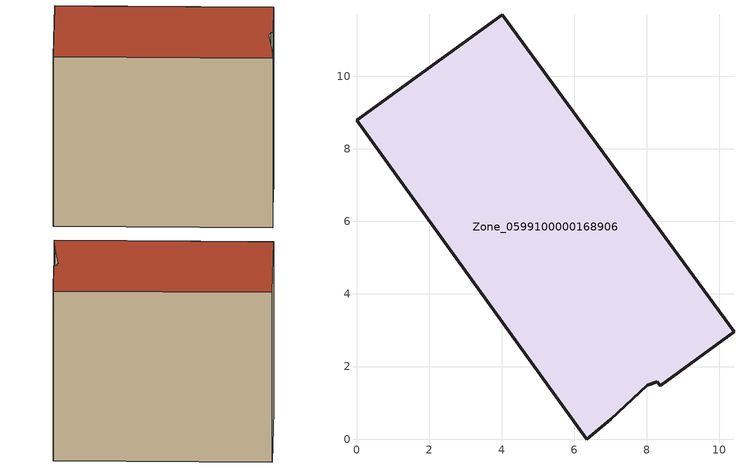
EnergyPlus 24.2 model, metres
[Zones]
Zone_0599100000168906
 floor ground (C_G): 8,1.49 7,0.54 6.34,0 0,8.79 4.01,11.69 10.4,2.96 8.37,1.48 8.29,1.58 z0
 wall outside (C_F): 4.01,11.69 0,8.79 6.34,0 7,0.54 8,1.49 8.29,1.58 8.37,1.48 10.4,2.96 4.01,11.69 z0:9.7
 roof outside (C_R): 7,0.54 8,1.49 8.29,1.58 8.37,1.48 10.4,2.96 4.01,11.69 0,8.79 6.34,0 z9.7
[BUILDING]
Pand.0599100000168906: North Axis=0; Terrain=City; Loads Convergence Tolerance Value=0.04; Temperature Convergence Tolerance Value=0.4; Solar Distribution=FullExterior; Maximum Number of Warmup Days=25; Minimum Number of Warmup Days=1
[Site:Location]
Rotterdam.The.Hague.AP_ZH_NLD Design_Conditions: Latitude=51.96; Longitude=4.45; Time Zone=1; Elevation=-4.5
[SITE:GROUNDTEMPERATURE:BUILDINGSURFACE]
18, 18, 18, 18, 18, 18, 18, 18, 18, 18, 18, 18
[MATERIAL] Thermal Absorptance=0.9; Solar Absorptance=0.7; Visible Absorptance=0.7
Name | Roughness | Thickness | Conductivity | Density | Specific Heat
G.TI.1946 | MediumSmooth | 0.15 | 1 | 540 | 1210
F.TI.1946 | Rough | 0.3 | 0.857143 | 1920 | 840
R.TI.1946 | MediumRough | 0.2 | 0.1 | 1500 | 1000
[CONSTRUCTION]
C_G: G.TI.1946
C_F: F.TI.1946
C_R: R.TI.1946
[ZONE]
Zone_0599100000168906: Type=1; Multiplier=1; Ceiling Height=Autocalculate; Volume=Autocalculate; Floor Area=autocalculate; Part of Total Floor Area=Yes
[ZONEINFILTRATION:DESIGNFLOWRATE]
Infil_Zone_0599100000168906: Zone or ZoneList or Space or SpaceList=Zone_0599100000168906; Schedule=AlwaysOn; Design Flow Rate Calculation Method=Flow/Area; Flow Rate per Floor Area=0.003; Constant Term Coefficient=1; Temperature Term Coefficient=0; Velocity Term Coefficient=0; Velocity Squared Term Coefficient=0
[HVACTEMPLATE:ZONE:IDEALLOADSAIRSYSTEM]
Zone_0599100000168906: Maximum Heating Supply Air Temperature=50; Minimum Cooling Supply Air Temperature=13; Maximum Heating Supply Air Humidity Ratio=0.0156; Minimum Cooling Supply Air Humidity Ratio=0.0077; Heating Limit=NoLimit; Cooling Limit=NoLimit; Dehumidification Control Type=ConstantSensibleHeatRatio; Cooling Sensible Heat Ratio=0.7; Dehumidification Setpoint=60; Humidification Control Type=None; Humidification Setpoint=30; Outdoor Air Method=None; Outdoor Air Flow Rate per Person=0.00944; Outdoor Air Flow Rate per Zone Floor Area=0; Outdoor Air Flow Rate per Zone=0; Demand Controlled Ventilation Type=None; Outdoor Air Economizer Type=NoEconomizer; Heat Recovery Type=None; Sensible Heat Recovery Effectiveness=0.7; Latent Heat Recovery Effectiveness=0.65
[ZONECONTROL:THERMOSTAT]
ThermostatControl_Zone_0599100000168906: Zone or ZoneList=Zone_0599100000168906; Control Type Schedule=DualSetpointControlType; Control 1=Thermostat_Zone_0599100000168906; Temperature Difference Between Cutout And Setpoint=0
[THERMOSTATSETPOINT:DUALSETPOINT]
Thermostat_Zone_0599100000168906: Heating Setpoint Temperature Schedule=HeatingSetpoint_Zone_0599100000168906; Cooling Setpoint Temperature Schedule=CoolingSetpoint_Zone_0599100000168906
[SCHEDULE:COMPACT]
HeatingSetpoint_Zone_0599100000168906: Through: 12/31, For: AllDays, Until: 24:00, 21
CoolingSetpoint_Zone_0599100000168906: Through: 12/31, For: AllDays, Until: 24:00, 24
DualSetpointControlType: Through: 12/31, For: AllDays, Until: 24:00, 4
AlwaysOn: Through: 12/31, For: AllDays, Until: 24:00, 1
